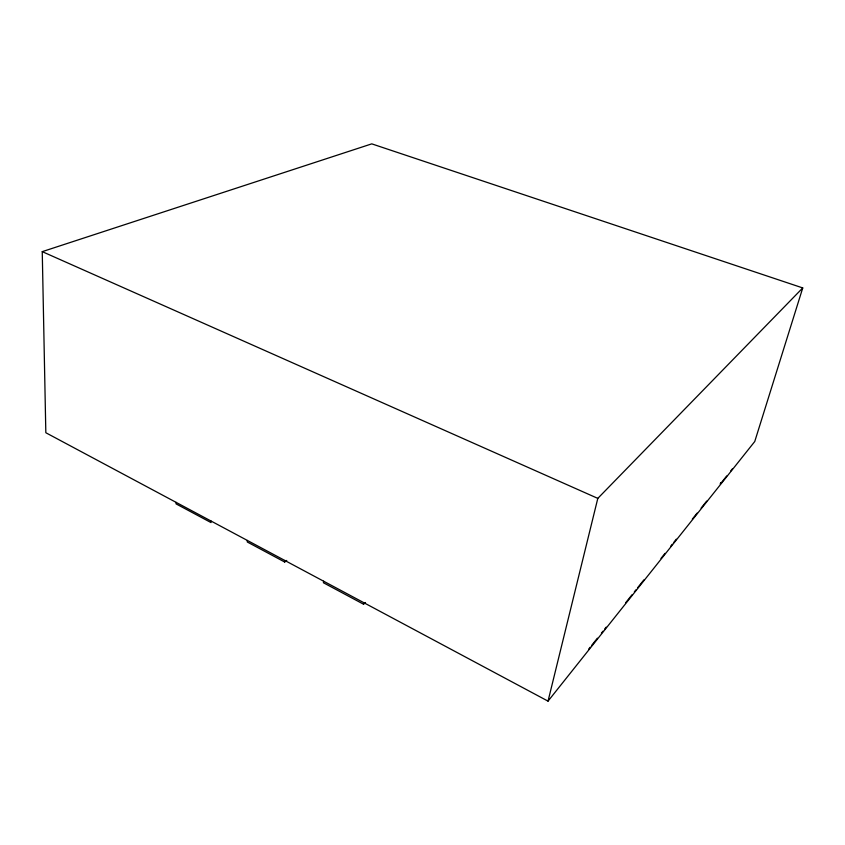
<?xml version="1.0" encoding="UTF-8"?>
<svg xmlns="http://www.w3.org/2000/svg" width="845" height="845" viewBox="0 0 845 845"><rect width="100%" height="100%" fill="white"/><g stroke="black" fill="none" stroke-linecap="round" stroke-linejoin="round"><path stroke-width="1.27" d="M176.077 502.342L176.013 503.852L211.039 522.59L211.123 521.08M247.363 540.441L247.236 541.972L284.68 562.01L286.761 560.446M284.68 562.01L284.839 560.467M323.614 581.191L323.434 582.744L363.551 604.217L365.515 602.506M363.551 604.217L363.772 602.654M548.035 701.139L597.806 498.381L802.75 287.934L371.768 143.861L42.25 251.641L45.831 432.735L548.035 701.139L754.754 441.512L802.75 287.934M720.679 482.727L720.278 484.048L726.711 475.978M588.606 649.224L590.201 647.217M591.796 645.21L597.394 638.186M601.397 633.18L602.992 631.173M604.587 629.166L606.192 627.159M625.638 602.77L631.976 594.806M634.352 591.827L635.947 589.842M637.531 587.845L643.869 579.892M661.001 558.408L665.036 553.348M670.677 546.271L672.293 544.243M673.898 542.226L676.317 539.194M692.33 519.105L697.114 513.105M701.107 508.099L706.684 501.096M730.735 470.94L732.34 468.912M42.25 251.641L597.806 498.381"/></g></svg>
